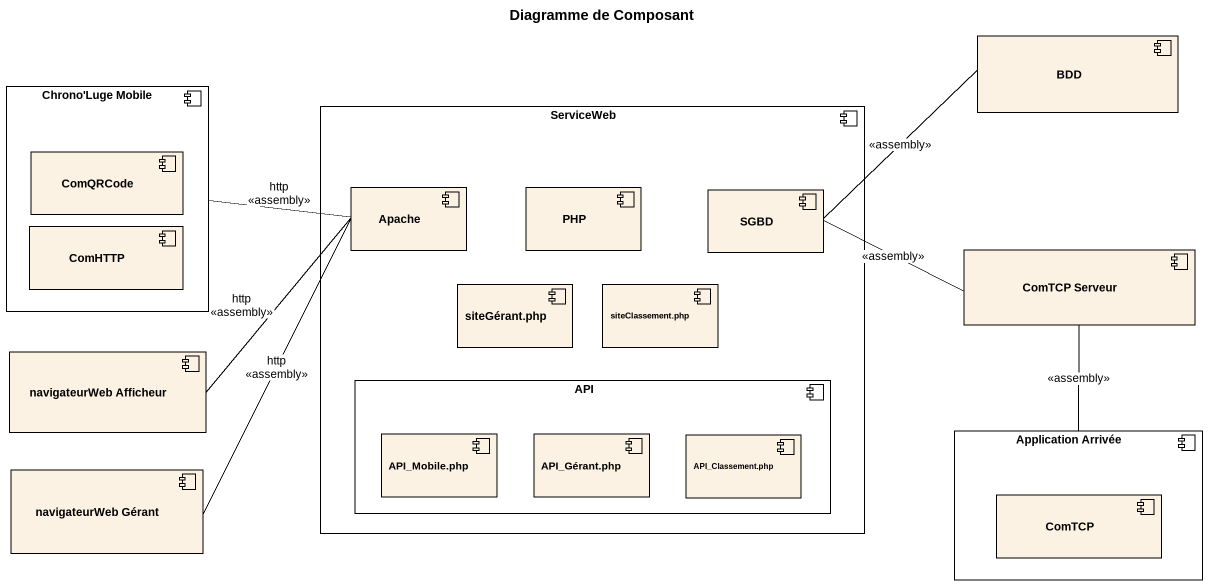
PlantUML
@startuml
title Diagramme de Composant
component BDD
component "Chrono'Luge Mobile" as Chrono_Luge_Mobile {
  component ComQRCode
  component ComHTTP
}
component ServiceWeb {
  component Apache
  component PHP
  component SGBD
  component "siteGérant.php" as siteGérant_php
  component "siteClassement.php" as siteClassement_php
  component API {
    component "API_Mobile.php" as API_Mobile_php
    component "API_Gérant.php" as API_Gérant_php
    component "API_Classement.php" as API_Classement_php
  }
}
component "ComTCP Serveur" as ComTCP_Serveur
component "navigateurWeb Afficheur" as navigateurWeb_Afficheur
component "Application Arrivée" as Application_Arrivée {
  component ComTCP
}
component "navigateurWeb Gérant" as navigateurWeb_Gérant
Chrono_Luge_Mobile -right- Apache : http\n<<assembly>>
SGBD -right- BDD : <<assembly>>
ComTCP_Serveur -left- SGBD : <<assembly>>
navigateurWeb_Afficheur -right- Apache : http\n<<assembly>>
Application_Arrivée -up- ComTCP_Serveur : <<assembly>>
navigateurWeb_Gérant -up- Apache : http\n<<assembly>>
@enduml
